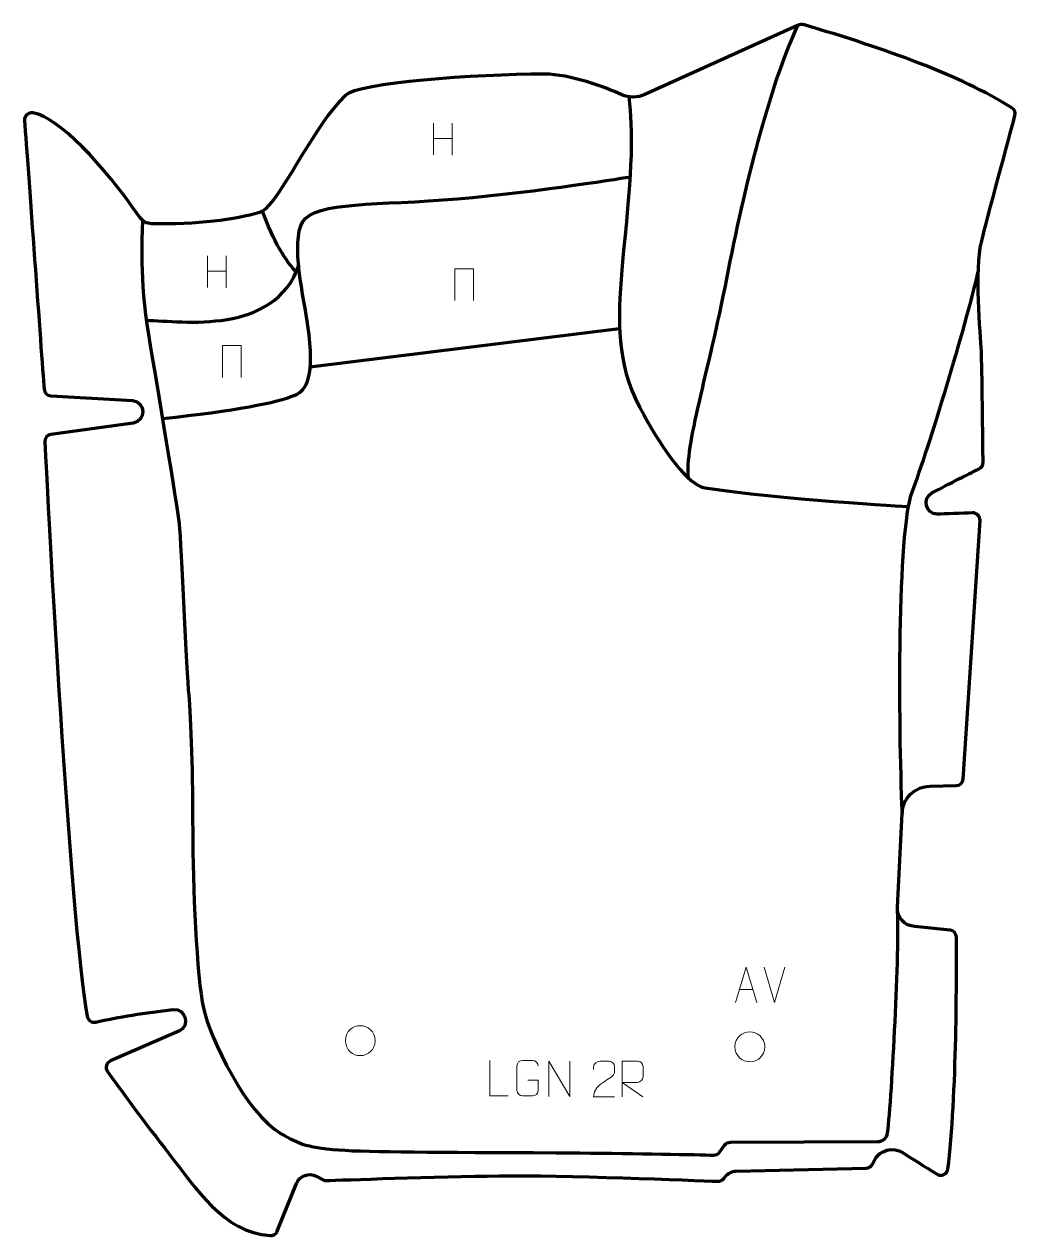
# Model space of a CAD drawing. Header units: millimetres. Extents: x -348 to 348, y -425 to 425.
import ezdxf

# ---------------------------------------------------------------- set-up
doc = ezdxf.new("R2010")
doc.units = ezdxf.units.MM
doc.header["$MEASUREMENT"] = 0
for name, color, linetype in [('layer 1', 7, 'Continuous'), ('layer 2', 7, 'Continuous'), ('layer 3', 7, 'Continuous')]:
    doc.layers.add(name, color=color, linetype=linetype)

msp = doc.modelspace()

# ---------------------------------------------------------------- linework, layer by layer
at = {"layer": 'layer 1', "color": 250, "lineweight": 9}
for points in [[(-60.5098, 355.7221), (-60.5098, 355.7221), (-60.5098, 333.5294), (-60.5098, 333.5294)], [(-47.3941, 355.7221), (-47.3941, 355.7221), (-47.3941, 333.3718), (-47.3941, 333.3718)], [(-60.4923, 345.0797), (-60.4923, 345.0797), (-47.3941, 345.0797), (-47.3941, 345.0797)], [(-219.2598, 262.5887), (-219.2598, 262.5887), (-219.2598, 240.396), (-219.2598, 240.396)], [(-206.1441, 262.5887), (-206.1441, 262.5887), (-206.1441, 240.2384), (-206.1441, 240.2384)], [(-219.2423, 251.9463), (-219.2423, 251.9463), (-206.1441, 251.9463), (-206.1441, 251.9463)], [(178.6907, -261.5264), (178.6907, -261.5264), (171.3689, -236.5728), (171.3689, -236.5728)], [(186.0126, -236.5728), (186.0126, -236.5728), (178.6908, -261.5264), (178.6908, -261.5264)], [(154.0538, -252.2697), (154.0538, -252.2697), (163.5495, -252.2697), (163.5495, -252.2697)]]:
    msp.add_open_spline(points, degree=3, dxfattribs=at)
for points, knots in [([(-45.6857, 231.2462), (-45.6857, 231.2462), (-45.6857, 253.5965), (-45.6857, 253.5965), (-45.6857, 253.5965), (-45.6857, 253.5965), (-32.5674, 253.5965), (-32.5674, 253.5965), (-32.5674, 253.5965), (-32.5674, 253.5965), (-32.5674, 231.2462), (-32.5674, 231.2462)], [0, 0, 0, 0, 0.25, 0.25, 0.25, 0.25, 0.5, 0.5, 0.5, 0.5, 1, 1, 1, 1]), ([(-208.6691, 177.2712), (-208.6691, 177.2712), (-208.6691, 199.6215), (-208.6691, 199.6215), (-208.6691, 199.6215), (-208.6691, 199.6215), (-195.5508, 199.6215), (-195.5508, 199.6215), (-195.5508, 199.6215), (-195.5508, 199.6215), (-195.5508, 177.2712), (-195.5508, 177.2712)], [0, 0, 0, 0, 0.25, 0.25, 0.25, 0.25, 0.5, 0.5, 0.5, 0.5, 1, 1, 1, 1]), ([(151.3312, -261.5191), (151.3312, -261.5191), (158.7022, -236.5656), (158.7022, -236.5656), (158.7022, -236.5656), (158.7022, -236.5656), (166.2721, -261.5191), (166.2721, -261.5191)], [0, 0, 0, 0, 0.33333333, 0.33333333, 0.33333333, 0.33333333, 1, 1, 1, 1]), ([(-122.4666, -288.1096), (-122.3959, -281.4692), (-117.1219, -277.6232), (-111.9666, -277.7202), (-111.9666, -277.7202), (-106.8113, -277.6232), (-101.5373, -281.6866), (-101.4666, -288.327), (-101.4666, -288.327), (-101.8368, -294.6563), (-106.2787, -298.687), (-111.9666, -298.7164), (-111.9666, -298.7164), (-117.1219, -298.8134), (-122.3959, -294.75), (-122.4666, -288.1096)], [0, 0, 0, 0, 0.2, 0.2, 0.2, 0.2, 0.4, 0.4, 0.4, 0.4, 0.6, 0.6, 0.6, 0.6, 1, 1, 1, 1]), ([(150.8753, -292.4187), (150.946, -285.7783), (156.22, -281.9323), (161.3753, -282.0293), (161.3753, -282.0293), (166.5306, -281.9323), (171.8046, -285.9957), (171.8753, -292.6361), (171.8753, -292.6361), (171.5051, -298.9654), (167.0632, -302.9961), (161.3753, -303.0255), (161.3753, -303.0255), (156.22, -303.1225), (150.946, -299.0591), (150.8753, -292.4187)], [0, 0, 0, 0, 0.2, 0.2, 0.2, 0.2, 0.4, 0.4, 0.4, 0.4, 0.6, 0.6, 0.6, 0.6, 1, 1, 1, 1]), ([(-8.1496, -327.0006), (-8.1496, -327.0006), (-21.0987, -327.0006), (-21.0987, -327.0006), (-21.0987, -327.0006), (-21.0987, -327.0006), (-21.0987, -302.047), (-21.0987, -302.047)], [0, 0, 0, 0, 0.33333333, 0.33333333, 0.33333333, 0.33333333, 1, 1, 1, 1]), ([(5.6308, -316.0148), (5.6308, -316.0148), (12.7989, -316.0148), (12.7989, -316.0148), (12.7989, -316.0148), (12.7989, -316.0148), (12.7989, -323.1829), (12.7989, -323.1829), (12.7989, -323.1829), (12.6592, -325.5063), (10.982, -326.9859), (8.8342, -326.9967), (8.8342, -326.9967), (6.5024, -326.9963), (4.1704, -326.9963), (1.8389, -326.9967), (1.8389, -326.9967), (-0.086, -327.1021), (-2.0582, -325.2176), (-2.047, -323.2003), (-2.047, -323.2003), (-2.0466, -317.4302), (-2.0466, -311.6605), (-2.047, -305.8912), (-2.047, -305.8912), (-2.0428, -303.7531), (-0.296, -302.0339), (1.8563, -302.0473), (1.8563, -302.0473), (4.182, -302.0473), (6.5081, -302.0473), (8.8342, -302.0473), (8.8342, -302.0473), (10.7809, -302.0119), (12.7723, -303.5034), (12.7989, -305.9411)], [0, 0, 0, 0, 0.1, 0.1, 0.1, 0.1, 0.2, 0.2, 0.2, 0.2, 0.3, 0.3, 0.3, 0.3, 0.4, 0.4, 0.4, 0.4, 0.5, 0.5, 0.5, 0.5, 0.6, 0.6, 0.6, 0.6, 0.7, 0.7, 0.7, 0.7, 0.8, 0.8, 0.8, 0.8, 1, 1, 1, 1]), ([(20.3034, -327.4915), (20.3034, -327.4915), (20.3034, -302.538), (20.3034, -302.538), (20.3034, -302.538), (20.3034, -302.538), (34.9582, -327.4915), (34.9582, -327.4915), (34.9582, -327.4915), (34.9582, -327.4915), (34.9582, -302.538), (34.9582, -302.538)], [0, 0, 0, 0, 0.25, 0.25, 0.25, 0.25, 0.5, 0.5, 0.5, 0.5, 1, 1, 1, 1]), ([(66.443, -327.5882), (61.5286, -327.5879), (56.6142, -327.5879), (51.7001, -327.5882), (51.7001, -327.5882), (51.7001, -317.6559), (66.3511, -315.0147), (66.443, -310.7044), (66.443, -310.7044), (66.4427, -309.2803), (66.4427, -307.8566), (66.443, -306.4333), (66.443, -306.4333), (66.4261, -304.3562), (64.3033, -302.6314), (62.6323, -302.6141), (62.6323, -302.6141), (60.5591, -302.6145), (58.4862, -302.6145), (56.4138, -302.6141), (56.4138, -302.6141), (54.5917, -302.5976), (51.767, -304.3897), (51.7001, -306.4833), (51.7001, -306.4833), (51.7001, -306.4833), (51.7001, -308.5381), (51.7001, -308.5381)], [0, 0, 0, 0, 0.125, 0.125, 0.125, 0.125, 0.25, 0.25, 0.25, 0.25, 0.375, 0.375, 0.375, 0.375, 0.5, 0.5, 0.5, 0.5, 0.625, 0.625, 0.625, 0.625, 0.75, 0.75, 0.75, 0.75, 1, 1, 1, 1]), ([(71.7396, -327.5778), (71.7396, -327.5778), (71.7396, -302.6243), (71.7396, -302.6243), (71.7396, -302.6243), (75.3344, -302.6243), (78.9299, -302.6243), (82.5251, -302.6243), (82.5251, -302.6243), (84.8504, -302.662), (86.4077, -304.152), (86.4036, -306.5184), (86.4036, -306.5184), (86.4032, -308.5539), (86.4032, -311.6133), (86.4036, -313.6493), (86.4036, -313.6493), (86.3971, -315.5248), (84.5848, -317.4666), (82.5753, -317.4857), (82.5753, -317.4857), (82.5753, -317.4857), (71.7396, -317.4857), (71.7396, -317.4857), (71.7396, -317.4857), (71.7396, -317.4857), (86.3943, -327.5778), (86.3943, -327.5778)], [0, 0, 0, 0, 0.125, 0.125, 0.125, 0.125, 0.25, 0.25, 0.25, 0.25, 0.375, 0.375, 0.375, 0.375, 0.5, 0.5, 0.5, 0.5, 0.625, 0.625, 0.625, 0.625, 0.75, 0.75, 0.75, 0.75, 1, 1, 1, 1])]:
    msp.add_open_spline(points, degree=3, knots=knots, dxfattribs=at)
at = {"layer": 'layer 2', "color": 230, "lineweight": 200}
msp.add_open_spline([(-156.7954, -388.4652), (-156.7954, -388.4652), (-170.3057, -421.8793), (-170.3057, -421.8793), (-170.3057, -421.8793), (-171.1146, -423.8799), (-173.1262, -425.1322), (-175.2873, -424.989), (-175.2873, -424.989), (-208.265, -422.8095), (-227.2913, -391.4991), (-246.3177, -367.3878), (-246.3177, -367.3878), (-261.6593, -347.9462), (-281.3408, -320.9428), (-289.3269, -309.9062), (-289.3269, -309.9062), (-291.1885, -307.3337), (-290.1916, -303.7093), (-287.2748, -302.4375), (-287.2748, -302.4375), (-287.2748, -302.4375), (-239.3898, -281.5545), (-239.3898, -281.5545), (-239.3898, -281.5545), (-230.9662, -277.9011), (-234.3599, -265.3091), (-243.4902, -266.3374), (-243.4902, -266.3374), (-261.7372, -268.3923), (-282.9522, -271.8464), (-297.504, -275.148), (-297.504, -275.148), (-300.2789, -275.7774), (-303.0154, -273.9712), (-303.5234, -271.1828), (-303.5234, -271.1828), (-316.1553, -201.8532), (-331.317, 91.9398), (-333.3458, 132.0852), (-333.3458, 132.0852), (-333.476, 134.6623), (-331.607, 136.9091), (-329.0398, 137.264), (-329.0398, 137.264), (-329.0398, 137.264), (-271.3653, 145.2421), (-271.3653, 145.2421), (-271.3653, 145.2421), (-262.096, 146.6186), (-262.3518, 160.0129), (-271.6669, 161.0377), (-271.6669, 161.0377), (-271.6669, 161.0377), (-329.1919, 164.3527), (-329.1919, 164.3527), (-329.1919, 164.3527), (-331.6987, 164.497), (-333.7092, 166.4694), (-333.8898, 168.9632), (-333.8898, 168.9632), (-335.7338, 194.4069), (-345.1099, 323.79), (-347.549, 357.6408), (-347.549, 357.6408), (-347.7812, 360.8613), (-344.9198, 363.4556), (-341.7247, 362.9056), (-341.7247, 362.9056), (-323.0409, 359.6893), (-293.1006, 327.2094), (-266.456, 289.422), (-266.456, 289.422), (-264.635, 286.8397), (-261.697, 285.2638), (-258.5291, 285.1753), (-258.5291, 285.1753), (-226.778, 284.2866), (-199.3393, 288.0384), (-182.7274, 293.0588), (-182.7274, 293.0588), (-181.2305, 293.511), (-179.8515, 294.2903), (-178.7272, 295.373), (-178.7272, 295.373), (-164.0929, 309.4693), (-143.7497, 354.4407), (-122.6715, 375.1279), (-122.6715, 375.1279), (-113.3748, 384.2522), (-31.5505, 390.091), (17.244, 390.1369), (17.244, 390.1369), (35.6512, 390.1542), (59.3286, 381.0059), (71.4592, 375.7252), (71.4592, 375.7252), (76.656, 373.4635), (82.5742, 373.5179), (87.7357, 375.8578), (87.7357, 375.8578), (87.7357, 375.8578), (194.754, 424.3725), (194.754, 424.3725), (194.754, 424.3725), (196.29, 425.0689), (198.0289, 425.1903), (199.6467, 424.7123), (199.6467, 424.7123), (256.4944, 407.9208), (308.3411, 389.564), (345.2307, 366.5248), (345.2307, 366.5248), (347.0866, 365.3659), (347.9584, 363.1335), (347.3918, 361.0267), (347.3918, 361.0267), (343.4012, 346.1981), (327.9876, 288.8459), (323.8361, 272.313), (323.8361, 272.313), (319.0553, 253.2707), (323.2389, 207.4502), (323.8361, 195.5489), (323.8361, 195.5489), (324.3579, 185.1621), (324.8793, 131.2625), (325.0038, 117.7127), (325.0038, 117.7127), (325.0215, 115.8183), (323.9575, 114.0816), (322.2588, 113.2285), (322.2588, 113.2285), (315.1264, 109.6471), (296.2044, 100.119), (289.06, 96.2606), (289.06, 96.2606), (281.9829, 92.4379), (284.7071, 81.3836), (292.7589, 81.3886), (292.7589, 81.3886), (297.9916, 81.3918), (310.396, 81.9072), (317.665, 82.2303), (317.665, 82.2303), (320.6407, 82.3626), (323.0692, 79.8918), (322.8752, 76.9327), (322.8752, 76.9327), (322.8752, 76.9327), (310.988, -104.5503), (310.988, -104.5503), (310.988, -104.5503), (310.8186, -107.1362), (308.6847, -109.1608), (306.0822, -109.2042), (306.0822, -109.2042), (306.0822, -109.2042), (287.7949, -109.5093), (287.7949, -109.5093), (287.7949, -109.5093), (277.2564, -109.685), (268.6634, -117.9746), (268.1537, -128.457), (268.1537, -128.457), (268.1537, -128.457), (264.8887, -194.5828), (264.8887, -194.5828), (264.8887, -194.5828), (264.5451, -201.6454), (269.9574, -207.6754), (277.0447, -208.1266), (277.0447, -208.1266), (277.0447, -208.1266), (301.8355, -210.547), (301.8355, -210.547), (301.8355, -210.547), (304.3829, -210.7957), (306.3299, -212.9173), (306.3472, -215.4654), (306.3472, -215.4654), (306.4922, -236.7369), (306.7183, -328.5413), (300.3887, -378.3334), (300.3887, -378.3334), (299.9344, -381.9081), (295.9296, -383.8304), (292.8344, -381.9642), (292.8344, -381.9642), (283.2561, -376.1906), (275.1313, -370.9851), (268.9467, -366.902), (268.9467, -366.902), (261.8809, -362.2376), (252.3087, -364.8411), (248.6098, -372.4364), (248.6098, -372.4364), (248.6098, -372.4364), (247.4728, -374.7721), (247.4728, -374.7721), (247.4728, -374.7721), (246.6557, -376.4496), (244.9659, -377.5323), (243.0941, -377.5771), (243.0941, -377.5771), (243.0941, -377.5771), (151.7822, -379.7682), (151.7822, -379.7682), (151.7822, -379.7682), (148.7201, -379.8415), (145.8608, -381.308), (144.0228, -383.7479), (144.0228, -383.7479), (144.0228, -383.7479), (143.1331, -384.9293), (143.1331, -384.9293), (143.1331, -384.9293), (142.1453, -386.2406), (140.5744, -386.9839), (138.9298, -386.9165), (138.9298, -386.9165), (122.127, -386.2286), (28.9739, -382.5209), (-14.4312, -383.0613), (-14.4312, -383.0613), (-58.5108, -383.6096), (-125.4504, -386.0102), (-135.6315, -386.3817), (-135.6315, -386.3817), (-136.4951, -386.4134), (-137.352, -386.2215), (-138.1193, -385.825), (-138.1193, -385.825), (-138.1193, -385.825), (-142.9097, -383.3471), (-142.9097, -383.3471), (-142.9097, -383.3471), (-148.1481, -380.6381), (-154.5909, -383.013), (-156.7954, -388.4652)], degree=3, knots=[0, 0, 0, 0, 0.01639344, 0.01639344, 0.01639344, 0.01639344, 0.03278689, 0.03278689, 0.03278689, 0.03278689, 0.04918033, 0.04918033, 0.04918033, 0.04918033, 0.06557377, 0.06557377, 0.06557377, 0.06557377, 0.08196721, 0.08196721, 0.08196721, 0.08196721, 0.09836066, 0.09836066, 0.09836066, 0.09836066, 0.1147541, 0.1147541, 0.1147541, 0.1147541, 0.13114754, 0.13114754, 0.13114754, 0.13114754, 0.14754098, 0.14754098, 0.14754098, 0.14754098, 0.16393443, 0.16393443, 0.16393443, 0.16393443, 0.18032787, 0.18032787, 0.18032787, 0.18032787, 0.19672131, 0.19672131, 0.19672131, 0.19672131, 0.21311475, 0.21311475, 0.21311475, 0.21311475, 0.2295082, 0.2295082, 0.2295082, 0.2295082, 0.24590164, 0.24590164, 0.24590164, 0.24590164, 0.26229508, 0.26229508, 0.26229508, 0.26229508, 0.27868852, 0.27868852, 0.27868852, 0.27868852, 0.29508197, 0.29508197, 0.29508197, 0.29508197, 0.31147541, 0.31147541, 0.31147541, 0.31147541, 0.32786885, 0.32786885, 0.32786885, 0.32786885, 0.3442623, 0.3442623, 0.3442623, 0.3442623, 0.36065574, 0.36065574, 0.36065574, 0.36065574, 0.37704918, 0.37704918, 0.37704918, 0.37704918, 0.39344262, 0.39344262, 0.39344262, 0.39344262, 0.40983607, 0.40983607, 0.40983607, 0.40983607, 0.42622951, 0.42622951, 0.42622951, 0.42622951, 0.44262295, 0.44262295, 0.44262295, 0.44262295, 0.45901639, 0.45901639, 0.45901639, 0.45901639, 0.47540984, 0.47540984, 0.47540984, 0.47540984, 0.49180328, 0.49180328, 0.49180328, 0.49180328, 0.50819672, 0.50819672, 0.50819672, 0.50819672, 0.52459016, 0.52459016, 0.52459016, 0.52459016, 0.54098361, 0.54098361, 0.54098361, 0.54098361, 0.55737705, 0.55737705, 0.55737705, 0.55737705, 0.57377049, 0.57377049, 0.57377049, 0.57377049, 0.59016393, 0.59016393, 0.59016393, 0.59016393, 0.60655738, 0.60655738, 0.60655738, 0.60655738, 0.62295082, 0.62295082, 0.62295082, 0.62295082, 0.63934426, 0.63934426, 0.63934426, 0.63934426, 0.6557377, 0.6557377, 0.6557377, 0.6557377, 0.67213115, 0.67213115, 0.67213115, 0.67213115, 0.68852459, 0.68852459, 0.68852459, 0.68852459, 0.70491803, 0.70491803, 0.70491803, 0.70491803, 0.72131148, 0.72131148, 0.72131148, 0.72131148, 0.73770492, 0.73770492, 0.73770492, 0.73770492, 0.75409836, 0.75409836, 0.75409836, 0.75409836, 0.7704918, 0.7704918, 0.7704918, 0.7704918, 0.78688525, 0.78688525, 0.78688525, 0.78688525, 0.80327869, 0.80327869, 0.80327869, 0.80327869, 0.81967213, 0.81967213, 0.81967213, 0.81967213, 0.83606557, 0.83606557, 0.83606557, 0.83606557, 0.85245902, 0.85245902, 0.85245902, 0.85245902, 0.86885246, 0.86885246, 0.86885246, 0.86885246, 0.8852459, 0.8852459, 0.8852459, 0.8852459, 0.90163934, 0.90163934, 0.90163934, 0.90163934, 0.91803279, 0.91803279, 0.91803279, 0.91803279, 0.93442623, 0.93442623, 0.93442623, 0.93442623, 0.95081967, 0.95081967, 0.95081967, 0.95081967, 0.96721311, 0.96721311, 0.96721311, 0.96721311, 1, 1, 1, 1], dxfattribs=at)
at = {"layer": 'layer 3', "color": 142, "lineweight": 200}
for points, knots in [([(194.7541, 424.3727), (174.4249, 379.2274), (157.6909, 312.377), (144.9412, 246.5226), (144.9412, 246.5226), (132.1914, 180.6682), (115.3244, 128.5043), (118.1167, 106.8378)], [0, 0, 0, 0, 0.33333333, 0.33333333, 0.33333333, 0.33333333, 1, 1, 1, 1]), ([(76.4471, 374.2907), (79.3991, 349.6721), (78.8015, 324.6792), (72.8251, 266.3625), (72.8251, 266.3625), (66.8487, 208.0452), (69.1986, 182.7165), (87.1804, 150.5181), (87.1804, 150.5181), (100.9144, 125.9256), (118.0301, 101.5832), (130.0273, 99.7424), (130.0273, 99.7424), (181.0697, 91.9118), (271.9618, 86.6512), (271.9618, 86.6512)], [0, 0, 0, 0, 0.2, 0.2, 0.2, 0.2, 0.4, 0.4, 0.4, 0.4, 0.6, 0.6, 0.6, 0.6, 1, 1, 1, 1]), ([(-250.8122, 148.3887), (-199.7014, 153.8938), (-170.7493, 159.6014), (-157.8662, 164.7999), (-157.8662, 164.7999), (-149.499, 168.1756), (-143.8069, 178.4496), (-148.706, 213.401), (-148.706, 213.401), (-151.2922, 231.8481), (-161.0744, 272.7816), (-152.2803, 286.6384), (-152.2803, 286.6384), (-143.1201, 301.0709), (-99.8946, 297.9008), (-43.7158, 302.6616), (-43.7158, 302.6616), (12.463, 307.4223), (77.2806, 318.0469), (77.2806, 318.0469)], [0, 0, 0, 0, 0.16666667, 0.16666667, 0.16666667, 0.16666667, 0.33333333, 0.33333333, 0.33333333, 0.33333333, 0.5, 0.5, 0.5, 0.5, 0.66666667, 0.66666667, 0.66666667, 0.66666667, 1, 1, 1, 1]), ([(-264.8377, 287.6339), (-265.0437, 276.0819), (-267.0362, 245.9317), (-260.6612, 207.4504), (-260.6612, 207.4504), (-254.2865, 168.969), (-240.7398, 89.2296), (-239.146, 74.5512), (-239.146, 74.5512), (-237.5521, 59.8728), (-233.9665, -30.1811), (-232.3726, -45.6529), (-232.3726, -45.6529), (-230.7791, -61.1246), (-229.5836, -103.9699), (-229.5836, -140.8644), (-229.5836, -140.8644), (-229.5836, -177.7586), (-226.7949, -244.0099), (-222.0133, -265.4324), (-222.0133, -265.4324), (-217.2325, -286.8548), (-192.1313, -339.2211), (-167.4284, -353.503), (-167.4284, -353.503), (-142.7258, -367.7845), (-142.3275, -365.8008), (42.146, -366.9911), (42.146, -366.9911), (81.1262, -367.2426), (124.8741, -368.2477), (135.9242, -368.5133), (135.9242, -368.5133), (137.578, -368.5532), (139.144, -367.7757), (140.1074, -366.4372), (140.1074, -366.4372), (140.1074, -366.4372), (143.6469, -361.522), (143.6469, -361.522), (143.6469, -361.522), (144.5824, -360.223), (146.0874, -359.4501), (147.6925, -359.4445), (147.6925, -359.4445), (147.6925, -359.4445), (251.1132, -359.0776), (251.1132, -359.0776), (251.1132, -359.0776), (254.6597, -359.0649), (257.6339, -356.4152), (258.0421, -352.9071), (258.0421, -352.9071), (261.0968, -326.6531), (266.6566, -224.0522), (264.8885, -194.5829)], [0, 0, 0, 0, 0.06666667, 0.06666667, 0.06666667, 0.06666667, 0.13333333, 0.13333333, 0.13333333, 0.13333333, 0.2, 0.2, 0.2, 0.2, 0.26666667, 0.26666667, 0.26666667, 0.26666667, 0.33333333, 0.33333333, 0.33333333, 0.33333333, 0.4, 0.4, 0.4, 0.4, 0.46666667, 0.46666667, 0.46666667, 0.46666667, 0.53333333, 0.53333333, 0.53333333, 0.53333333, 0.6, 0.6, 0.6, 0.6, 0.66666667, 0.66666667, 0.66666667, 0.66666667, 0.73333333, 0.73333333, 0.73333333, 0.73333333, 0.8, 0.8, 0.8, 0.8, 0.86666667, 0.86666667, 0.86666667, 0.86666667, 1, 1, 1, 1]), ([(321.6804, 252.3057), (312.2817, 211.8142), (286.4675, 127.2188), (274.8294, 95.9736), (274.8294, 95.9736), (265.037, 69.6829), (265.2285, -65.8854), (268.1537, -128.4569)], [0, 0, 0, 0, 0.33333333, 0.33333333, 0.33333333, 0.33333333, 1, 1, 1, 1])]:
    msp.add_open_spline(points, degree=3, knots=knots, dxfattribs=at)
for points in [[(-156.9175, 251.164), (-163.8351, 258.3335), (-173.473, 273.6885), (-180.5109, 294.0265)], [(-262.1607, 217.4453), (-236.1606, 216.7909), (-172.8074, 206.5578), (-154.8252, 256.2459)], [(-147.1336, 184.7927), (-147.1336, 184.7927), (69.8843, 211.6158), (69.8843, 211.6158)]]:
    msp.add_open_spline(points, degree=3, dxfattribs=at)

doc.saveas('drawing.dxf')
